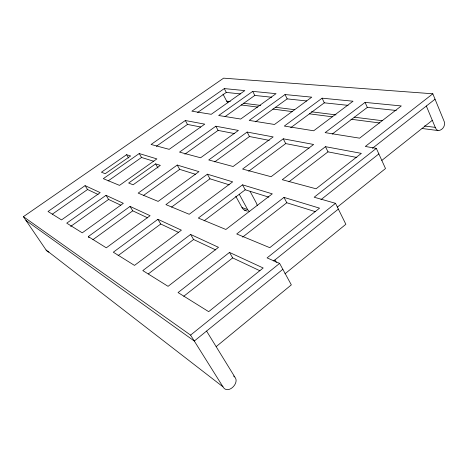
<?xml version="1.0" encoding="UTF-8"?>
<svg xmlns="http://www.w3.org/2000/svg" width="468" height="468" viewBox="0 0 468 468"><rect width="100%" height="100%" fill="white"/><g stroke="black" fill="none" stroke-linecap="round" stroke-linejoin="round"><path stroke-width="0.7" d="M216.152 346.642L291.336 284.877L279.612 263.385L267.082 257.897L335.503 203.311L345.864 224.289L284.965 273.815M282.836 269.299L194.296 341.026L25.968 220.446M422.118 128.489L437.943 130.549C442.67 130.783 446.314 124.681 443.804 120.528L432.818 93.787L223.61 78.162L23.4 216.678L190.587 335.106L279.612 263.385M337.405 207.055L385.515 168.544L376.33 148.374L365.309 146.461L432.818 93.787M273.681 260.957L338.352 209.085M381.824 160.425L432.303 120.311M320.995 199.625L378.858 153.919M376.33 148.374L314.174 197.221L335.503 203.311M183.754 296.262L232.654 257.909L259.939 270.773M372.411 148.315L435.041 99.198M229.513 252.422L178.056 292.564L208.681 311.659L263.18 267.988L229.513 252.422L232.654 257.909M242.611 237.124L286.796 202.755L315.578 211.729M283.994 197.391L236.726 233.977L269.767 247.677L319.55 208.161L283.994 197.391L286.796 202.755M288.967 181.818L327.992 151.848L356.862 157.482M325.494 146.677L282.262 179.712L316.064 188.791L361.349 153.369L325.494 146.677L327.992 151.848M148.338 273.903L193.588 239.499L215.736 249.935M332.157 134.141L367.327 107.4L396.314 110.483M190.605 234.427L142.81 270.592L168.065 286.334L218.497 247.326L190.605 234.427L193.588 239.499M365.075 102.393L325.131 132.625L359.611 138.171L401.275 105.943L365.075 102.393L367.327 107.4M204.106 220.843L245.226 189.797L268.819 197.151M242.535 184.837L198.333 218.059L225.874 229.478L272.294 193.851L242.535 184.837L245.226 189.797M248.648 171.27L285.696 143.594L309.032 148.145M283.275 138.803L242.594 169.059L271.095 176.717L313.624 144.466L283.275 138.803L285.696 143.594M118.094 255.616L160.746 224.014L178.443 232.356M290.71 127.723L324.306 102.831L348.075 105.353M171.563 207.096L209.968 178.805L229.162 184.79M157.903 219.305L113.314 252.199L134.497 265.403L181.397 230.168L157.903 219.305L160.746 224.014M322.113 98.181L284.322 126.056L313.683 130.783L353.036 101.217L322.113 98.181L324.306 102.831M207.394 174.195L165.912 204.615L189.218 214.28L232.666 181.847L207.394 174.195L209.968 178.805M214.754 161.864L249.467 136.521L269.211 140.377M247.133 132.058L208.74 159.968L233.105 166.509L273.16 136.913L247.133 132.058L249.467 136.521M92.892 239.71L132.748 210.822L147.695 217.866M255.563 121.797L287.171 98.883L306.704 100.959M143.729 195.308L179.694 169.363L195.372 174.254M88.271 236.58L130.046 206.423L150.093 215.695L106.289 247.818L88.271 236.58L88.984 237.68M285.035 94.542L249.204 120.411L274.505 124.476L311.758 97.163L285.035 94.542L287.171 98.883M177.226 165.058L138.165 193.114L158.143 201.398L198.959 171.639L177.226 165.058L179.694 169.363M184.866 154.183L218.1 130.397L234.363 133.573M70.639 226.436L108.594 199.438L120.843 205.212M225.02 116.614L254.785 95.443L271.785 97.25M215.847 126.22L179.519 152.118L200.585 157.774L238.411 130.432L215.847 126.22L218.1 130.397M106.025 195.32L66.737 223.154L82.251 232.83L123.336 203.323L106.025 195.32L108.594 199.438M252.714 91.371L218.673 115.497L240.704 119.042L276.044 93.664L252.714 91.371L254.785 95.443M155.592 163.882L128.653 183.017L133.105 184.784L160.331 165.385L155.592 163.882L158.014 168.024M156.294 146.32L187.481 124.424L200.708 127.003M108.143 180.923L141.529 157.464L153.814 161.296M185.316 120.522L151.076 144.477L169.176 149.339L204.75 124.149L185.316 120.522L187.481 124.424M52.393 214.122L87.551 189.517L98.116 194.495M197.578 112.519L226.301 92.418L240.499 93.928M139.212 153.545L103.317 178.665L119.498 185.375L156.879 158.898L139.212 153.545L141.529 157.464M126.6 154.686L101.427 172.212L105.212 173.71L130.631 155.961L126.6 154.686L128.571 157.979M85.094 185.638L48.023 211.489L61.524 219.907L100.199 192.623L85.094 185.638L87.551 189.517M224.295 88.587L191.88 111.185L211.232 114.303L244.834 90.599L224.295 88.587L226.301 92.418M245.934 210.302L244.004 209.945L242.541 208.529L235.743 196.215M222.99 94.115L226.688 101.141L230.303 101.597M243.342 103.235L260.723 105.423M275.207 107.242L294.758 109.699M311.413 111.793L336.036 114.894M354.141 117.17L382.385 120.721M424.388 126.003L435.246 127.366L436.322 129.396L437.943 130.549M241.184 104.955L257.774 107.113M272.867 109.073L292.19 111.589M309.36 113.823L332.309 116.807M350.965 119.235L379.688 122.967M48.888 252.1L47.625 251.644L46.35 250.38L23.4 216.678M241.997 207.593L247.636 209.582L249.239 211.688M244.46 210.15L247.274 211.15M233.561 376.02C241.745 381.408 227.934 395.712 222.979 386.82L190.587 335.106M46.092 250L222.979 386.82M227.893 102.825L226.688 101.141M130.046 206.423L132.748 210.822M206.581 331.075L234.743 376.886M239.247 194.243L247.636 209.582M274.938 259.945L276.325 262.489M250.111 191.435L256.575 203.422L257.271 205.522M426.342 106.02L435.246 127.366"/></g></svg>
